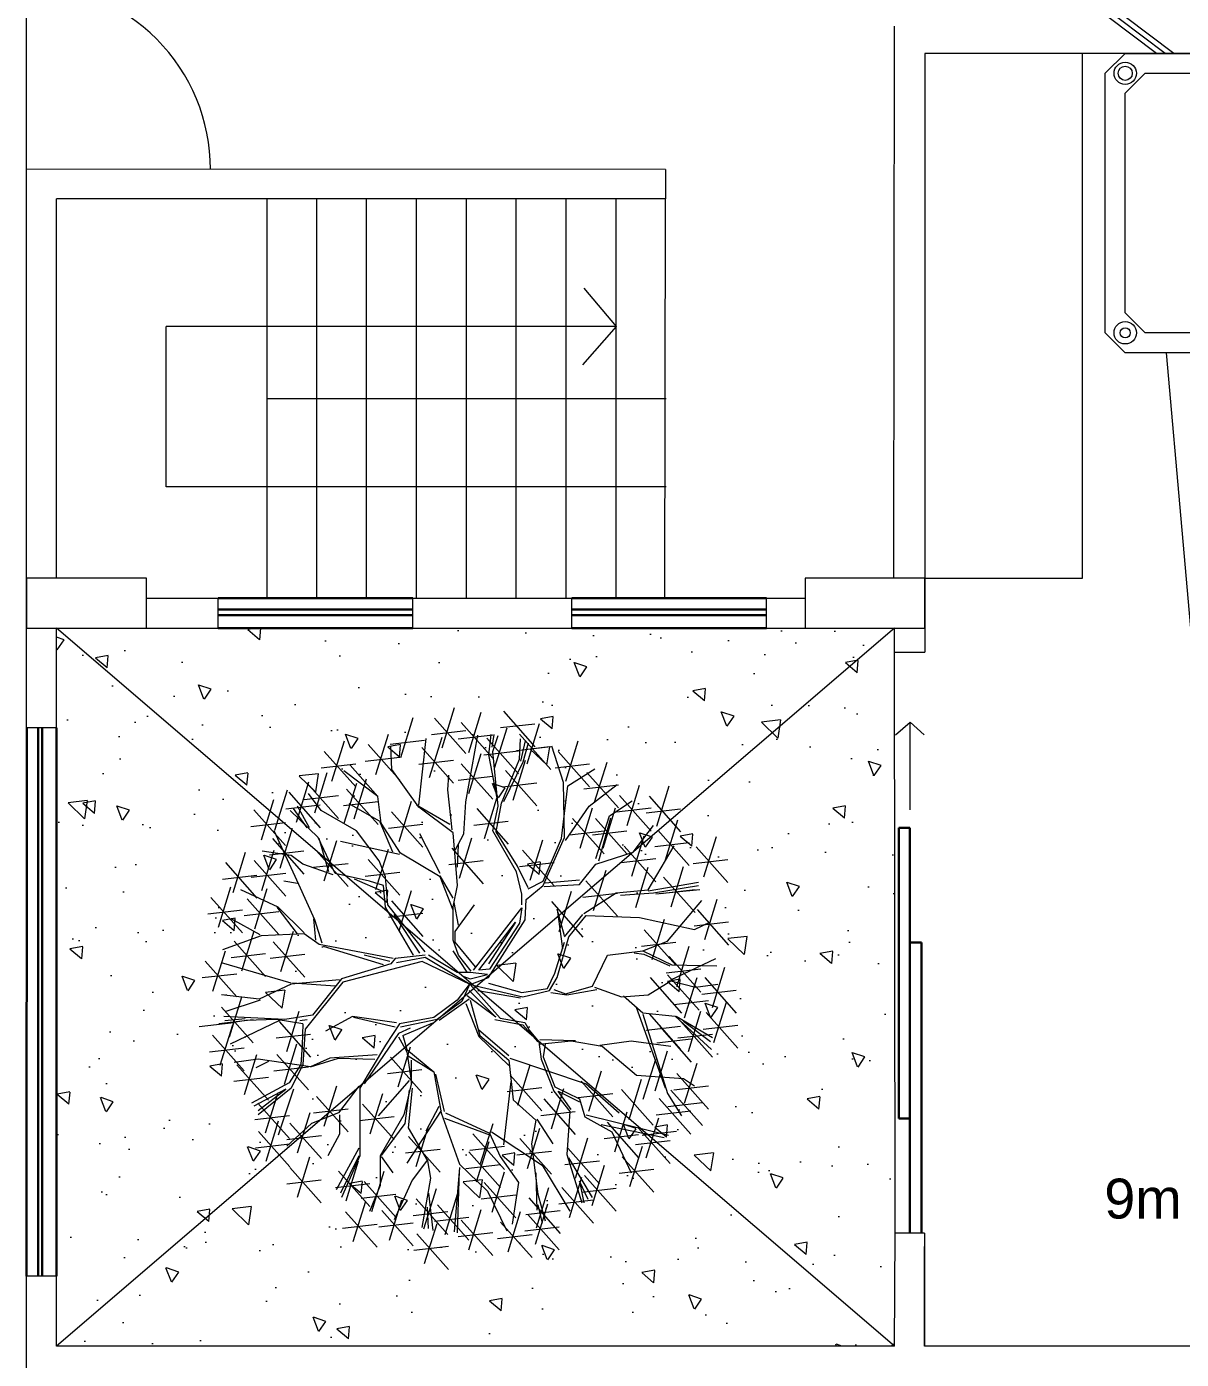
# Model space of a CAD drawing. Header units: metres. Extents: x -2 to 3328848, y -2 to 2725060.
# Drawn here: x 1662943 to 1663000.9, y 1362415.8 to 1362482.6 of the extents above; entities that cross this region are included whole.
import ezdxf

# ---------------------------------------------------------------- set-up
doc = ezdxf.new("R2010")
doc.units = ezdxf.units.M
doc.linetypes.add('DASHED', pattern=[70, 50, -20])
doc.layers.get('0').update_dxf_attribs({"color": 253, "lineweight": 0})
for name, color, linetype, lineweight in [('arbolesss', 253, 'Continuous', 0), ('escalera', 253, 'DASHED', 0), ('ICT_INTERNA', 170, 'Continuous', 0), ('ICT_TOMAS', 1, 'Continuous', 0), ('muebles', 253, 'Continuous', 0), ('NOFIJO', 253, 'Continuous', 0), ('PUERTAS', 253, 'Continuous', 0), ('ventanas', 253, 'Continuous', 30)]:
    doc.layers.add(name, color=color, linetype=linetype, lineweight=lineweight)
doc.styles.add('COTA', font='arial.ttf', dxfattribs={"height": 1})

# ---------------------------------------------------------------- blocks, each defined once
blk = doc.blocks.new('ARPLS027')
at = {"linetype": 'ByBlock'}
for p, q in [((-0.0928, 0.5485), (-0.0849, 0.4792)), ((0.0381, 0.5362), (-0.0331, 0.473)), ((0.0053, 0.5422), (0.0132, 0.473)), ((-0.1103, 0.5216), (-0.1814, 0.4583)), ((-0.1431, 0.5275), (-0.1351, 0.4583)), ((-0.0868, 0.5093), (-0.0788, 0.4401)), ((-0.0216, 0.5208), (0.059, 0.4959)), ((0.166, 0.5252), (0.0948, 0.4619)), ((0.1062, 0.5097), (0.1869, 0.4848)), ((0.1331, 0.5311), (0.1411, 0.4619)), ((-0.17, 0.5061), (-0.0894, 0.4812)), ((-0.0807, 0.3877), (-0.1282, 0.4864)), ((-0.054, 0.5034), (-0.1251, 0.4401)), ((-0.1137, 0.4879), (-0.0331, 0.463)), ((-0.0807, 0.4542), (-0.0873, 0.497)), ((-0.0807, 0.497), (-0.0767, 0.4564)), ((-0.0785, 0.3767), (-0.0723, 0.4992)), ((-0.0401, 0.4264), (-0.0635, 0.497)), ((-0.0379, 0.4283), (-0.0291, 0.5036)), ((-0.0057, 0.3639), (0.0352, 0.5036)), ((0.0456, 0.4844), (0.0535, 0.4152)), ((0.0889, 0.4242), (0.0608, 0.5014)), ((0.0911, 0.4264), (0.1233, 0.4842)), ((0.2357, 0.4959), (0.1645, 0.4327)), ((0.2029, 0.5019), (0.2108, 0.4327)), ((-0.1694, 0.473), (-0.2406, 0.4098)), ((-0.2292, 0.4576), (-0.1485, 0.4327)), ((-0.2023, 0.479), (-0.1943, 0.4098)), ((-0.1582, 0.4305), (-0.1648, 0.478)), ((-0.0785, 0.3939), (-0.0807, 0.4542)), ((0.0784, 0.4785), (0.0073, 0.4152)), ((0.0187, 0.463), (0.0993, 0.4381)), ((0.13, 0.4583), (0.138, 0.3891)), ((0.1467, 0.3899), (0.1811, 0.4648)), ((0.176, 0.4805), (0.2566, 0.4556)), ((-0.3029, 0.4298), (-0.3741, 0.3666)), ((-0.3358, 0.4358), (-0.3278, 0.3666)), ((-0.2461, 0.4307), (-0.3173, 0.3674)), ((-0.2789, 0.4366), (-0.271, 0.3674)), ((-0.2163, 0.3639), (-0.2697, 0.4305)), ((-0.2613, 0.4305), (-0.2182, 0.3749)), ((-0.2182, 0.3749), (-0.2525, 0.4392)), ((-0.2054, 0.3683), (-0.2463, 0.4436)), ((-0.1626, 0.4093), (-0.1754, 0.4349)), ((-0.1732, 0.3251), (-0.1582, 0.4305)), ((-0.0079, 0.3639), (-0.0379, 0.4283)), ((0.1629, 0.4523), (0.0917, 0.3891)), ((0.1031, 0.4369), (0.1838, 0.412)), ((0.2397, 0.4381), (0.1685, 0.3749)), ((0.2069, 0.4441), (0.2148, 0.3749)), ((0.3412, 0.4388), (0.27, 0.3756)), ((0.3083, 0.4448), (0.3163, 0.3756)), ((-0.3627, 0.4144), (-0.282, 0.3895)), ((-0.3058, 0.4152), (-0.2252, 0.3903)), ((0.0444, 0.406), (0.0524, 0.3368)), ((0.0933, 0.3383), (0.0889, 0.4242)), ((0.18, 0.4227), (0.2606, 0.3978)), ((0.284, 0.4018), (0.2128, 0.3385)), ((0.2498, 0.3639), (0.2586, 0.4221)), ((0.2512, 0.4078), (0.2591, 0.3385)), ((0.2815, 0.4234), (0.3621, 0.3985)), ((-0.2182, 0.3595), (-0.3106, 0.3899)), ((-0.1485, 0.3929), (-0.2197, 0.3296)), ((-0.2083, 0.3774), (-0.1276, 0.3525)), ((-0.1814, 0.3988), (-0.1734, 0.3296)), ((-0.0828, 0.3883), (-0.154, 0.3251)), ((-0.1157, 0.3943), (-0.1077, 0.3251)), ((-0.0873, 0.3405), (-0.0785, 0.3939)), ((-0.0701, 0.3211), (-0.0785, 0.3767)), ((0.0772, 0.4), (0.0061, 0.3368)), ((0.0175, 0.3846), (0.0981, 0.3597)), ((0.0933, 0.3511), (0.1467, 0.3921)), ((0.0952, 0.3383), (0.1467, 0.3899)), ((0.192, 0.3489), (0.2995, 0.3983)), ((0.1942, 0.3511), (0.1983, 0.3789)), ((0.2243, 0.3863), (0.3049, 0.3615)), ((0.3009, 0.3965), (0.3815, 0.3716)), ((0.3437, 0.3749), (0.3517, 0.3057)), ((-0.375, 0.3669), (-0.4462, 0.3037)), ((-0.4347, 0.3515), (-0.3541, 0.3266)), ((-0.4079, 0.3729), (-0.3999, 0.3037)), ((-0.2861, 0.3666), (-0.3573, 0.3034)), ((-0.3458, 0.3512), (-0.2652, 0.3263)), ((-0.2869, 0.3233), (-0.3322, 0.3727)), ((-0.3189, 0.3726), (-0.311, 0.3034)), ((-0.1688, 0.3405), (-0.2163, 0.3639)), ((-0.1688, 0.3445), (-0.2054, 0.3683)), ((-0.1426, 0.3729), (-0.0619, 0.348)), ((-0.012, 0.2758), (-0.0057, 0.3617)), ((0.0008, 0.2673), (-0.0079, 0.3639)), ((0.1211, 0.3167), (0.192, 0.3489)), ((0.2326, 0.3405), (0.2498, 0.3639)), ((0.2864, 0.3101), (0.3401, 0.3661)), ((0.3766, 0.3689), (0.3054, 0.3057)), ((0.3057, 0.3317), (0.3445, 0.3595)), ((0.3057, 0.3273), (0.3489, 0.3511)), ((0.3169, 0.3535), (0.3975, 0.3286)), ((-0.2657, 0.2695), (-0.2869, 0.3233)), ((-0.156, 0.2867), (-0.1732, 0.3251)), ((-0.1732, 0.3251), (-0.156, 0.2695)), ((-0.1304, 0.3423), (-0.1688, 0.3445)), ((-0.0979, 0.3361), (-0.1688, 0.3405)), ((-0.0873, 0.3405), (-0.1304, 0.3423)), ((-0.0036, 0.2608), (-0.0979, 0.3361)), ((-0.0807, 0.3467), (-0.0785, 0.3317)), ((0.003, 0.263), (-0.0701, 0.3211)), ((0.0718, 0.3079), (0.0933, 0.3383)), ((0.2114, 0.2801), (0.2326, 0.3405)), ((0.3952, 0.3323), (0.3241, 0.2691)), ((0.3401, 0.3039), (0.3745, 0.3295)), ((0.3624, 0.3383), (0.3704, 0.2691)), ((-0.2327, 0.3132), (-0.3038, 0.2499)), ((-0.2924, 0.2977), (-0.2117, 0.2728)), ((-0.2655, 0.3191), (-0.2575, 0.2499)), ((-0.0723, 0.2414), (-0.1023, 0.2951)), ((0.0308, 0.1792), (0.0674, 0.2995)), ((0.0436, 0.1598), (0.0718, 0.3079)), ((0.074, 0.3017), (0.1211, 0.3167)), ((0.0802, 0.3145), (0.1233, 0.3189)), ((0.2591, 0.3132), (0.1879, 0.2499)), ((0.1994, 0.2977), (0.28, 0.2728)), ((0.2136, 0.2758), (0.2864, 0.3101)), ((0.2176, 0.2889), (0.2842, 0.3079)), ((0.2263, 0.3191), (0.2342, 0.2499)), ((0.2995, 0.233), (0.3401, 0.3039)), ((0.3355, 0.3169), (0.4162, 0.292)), ((0.4587, 0.2977), (0.3875, 0.2345)), ((0.4259, 0.3037), (0.4338, 0.2345)), ((-0.3825, 0.2693), (-0.4536, 0.2061)), ((-0.3366, 0.2286), (-0.4203, 0.2736)), ((-0.4153, 0.2753), (-0.4074, 0.2061)), ((-0.3085, 0.2673), (-0.3516, 0.2908)), ((-0.2697, 0.2673), (-0.3085, 0.2673)), ((-0.2119, 0.2286), (-0.2657, 0.2695)), ((-0.156, 0.2695), (-0.1582, 0.1964)), ((-0.1494, 0.192), (-0.156, 0.2867)), ((0.1983, 0.207), (0.2136, 0.2758)), ((0.399, 0.2823), (0.4796, 0.2574)), ((-0.4639, 0.255), (-0.5351, 0.1917)), ((-0.4968, 0.2609), (-0.4888, 0.1917)), ((-0.4422, 0.2539), (-0.3616, 0.229)), ((-0.3516, 0.2264), (-0.4353, 0.263)), ((-0.3516, 0.2286), (-0.4265, 0.2652)), ((-0.0851, 0.1532), (-0.0723, 0.2414)), ((0.0374, 0.1017), (-0.0036, 0.2608)), ((0.033, 0.1642), (0.003, 0.263)), ((0.2523, 0.147), (0.2781, 0.2653)), ((0.383, 0.2531), (0.3118, 0.1899)), ((0.3146, 0.2577), (0.3952, 0.2328)), ((0.3168, 0.1836), (0.3533, 0.2481)), ((0.3501, 0.2591), (0.3581, 0.1899)), ((0.3683, 0.1901), (0.4198, 0.2588)), ((0.3683, 0.1901), (0.4307, 0.2459)), ((-0.5237, 0.2395), (-0.443, 0.2146)), ((-0.4036, 0.2177), (-0.4748, 0.1545)), ((-0.4365, 0.2237), (-0.4285, 0.1545)), ((-0.2163, 0.2264), (-0.3516, 0.2264)), ((-0.2481, 0.221), (-0.3193, 0.1578)), ((-0.2809, 0.227), (-0.273, 0.1578)), ((-0.1304, 0.1748), (-0.2163, 0.2264)), ((-0.1066, 0.1492), (-0.2075, 0.218)), ((-0.0939, 0.1554), (-0.0745, 0.2392)), ((0.0374, 0.1664), (0.0502, 0.218)), ((0.1771, 0.1792), (0.2026, 0.2374)), ((0.2088, 0.2156), (0.2168, 0.1463)), ((0.2392, 0.1876), (0.2995, 0.233)), ((0.3233, 0.2377), (0.4039, 0.2128)), ((0.4393, 0.2156), (0.4473, 0.1463)), ((-0.494, 0.1887), (-0.486, 0.1195)), ((-0.4633, 0.2023), (-0.3827, 0.1774)), ((-0.4115, 0.1858), (-0.4631, 0.207)), ((-0.3078, 0.2056), (-0.2272, 0.1807)), ((-0.201, 0.1276), (-0.2719, 0.1898)), ((0.2417, 0.2096), (0.1705, 0.1463)), ((0.182, 0.1941), (0.2626, 0.1692)), ((0.1898, 0.1792), (0.1983, 0.207)), ((0.207, 0.1748), (0.2392, 0.1876)), ((0.3147, 0.1836), (0.3683, 0.1901)), ((0.4722, 0.2096), (0.401, 0.1463)), ((0.4124, 0.1941), (0.4931, 0.1692)), ((-0.4611, 0.1827), (-0.5323, 0.1195)), ((-0.5208, 0.1673), (-0.4402, 0.1424)), ((-0.3516, 0.1858), (-0.4115, 0.1858)), ((-0.3534, 0.1836), (-0.3856, 0.16)), ((-0.2697, 0.1382), (-0.3516, 0.1858)), ((-0.2868, 0.1363), (-0.3513, 0.1836)), ((-0.154, 0.1653), (-0.2252, 0.102)), ((-0.1869, 0.1712), (-0.1789, 0.102)), ((-0.0873, 0.147), (-0.1304, 0.1748)), ((0.0436, 0.1554), (0.033, 0.1642)), ((0.0502, 0.1189), (0.1467, 0.1748)), ((0.0568, 0.0955), (0.1511, 0.1704)), ((0.1591, 0.1633), (0.0879, 0.1)), ((0.1262, 0.1692), (0.1342, 0.1)), ((0.1467, 0.1748), (0.1898, 0.1792)), ((0.1511, 0.1704), (0.207, 0.1748)), ((0.2545, 0.1449), (0.3147, 0.1836)), ((0.2566, 0.16), (0.3168, 0.1857)), ((0.3378, 0.1633), (0.2666, 0.1)), ((0.3049, 0.1692), (0.3129, 0.1)), ((0.3468, 0.1084), (0.4221, 0.1621)), ((0.4221, 0.1621), (0.4692, 0.1642)), ((0.4731, 0.1658), (0.481, 0.0966)), ((-0.4007, 0.1213), (-0.4802, 0.1579)), ((-0.3461, 0.1349), (-0.3382, 0.0657)), ((-0.2203, 0.1277), (-0.2868, 0.1363)), ((-0.2054, 0.1232), (-0.2697, 0.1382)), ((-0.2137, 0.1498), (-0.1331, 0.1249)), ((-0.1132, 0.1492), (-0.1432, 0.132)), ((-0.111, 0.1404), (-0.1388, 0.132)), ((-0.111, 0.1404), (-0.0851, 0.0805)), ((-0.0957, 0.1254), (-0.1066, 0.1492)), ((-0.0785, 0.0717), (-0.0939, 0.1448)), ((-0.0745, 0.0783), (-0.0873, 0.147)), ((0.0458, 0.0955), (0.0352, 0.1532)), ((0.0502, 0.0955), (0.0436, 0.1554)), ((0.0546, 0.1061), (0.1317, 0.1576)), ((0.0993, 0.1478), (0.18, 0.1229)), ((0.2072, 0.0654), (0.2545, 0.1449)), ((0.278, 0.1478), (0.3587, 0.1229)), ((0.4462, 0.1444), (0.5268, 0.1195)), ((-0.5082, 0.1122), (-0.5794, 0.0489)), ((-0.541, 0.1181), (-0.5331, 0.0489)), ((-0.4382, 0.1135), (-0.5094, 0.0502)), ((-0.4711, 0.1195), (-0.4631, 0.0502)), ((-0.3599, 0.0911), (-0.4007, 0.1213)), ((-0.3133, 0.1289), (-0.3845, 0.0657)), ((-0.373, 0.1135), (-0.2924, 0.0886)), ((-0.2611, 0.0632), (-0.3664, 0.132)), ((-0.2954, 0.1298), (-0.362, 0.0911)), ((-0.216, 0.1213), (-0.2954, 0.1298)), ((-0.1602, 0.1234), (-0.2096, 0.1234)), ((-0.1432, 0.132), (-0.2054, 0.1232)), ((-0.1388, 0.132), (-0.1838, 0.0783)), ((-0.1516, 0.1298), (-0.1838, 0.0783)), ((0.2953, 0.0396), (0.3468, 0.1084)), ((0.3124, 0.0461), (0.3511, 0.1127)), ((0.3511, 0.1084), (0.4843, 0.0934)), ((0.4333, 0.108), (0.4413, 0.0388)), ((-0.5679, 0.0967), (-0.4873, 0.0718)), ((-0.4265, 0.089), (-0.5017, 0.0804)), ((-0.4979, 0.098), (-0.4173, 0.0731)), ((-0.4974, 0.089), (-0.4545, 0.0911)), ((-0.3965, 0.0848), (-0.4953, 0.102)), ((-0.362, 0.0911), (-0.3965, 0.0848)), ((-0.3019, 0.0934), (-0.2525, 0.0676)), ((-0.0082, 0.0053), (0.0374, 0.1017)), ((-0.0082, 0.0053), (0.0458, 0.0955)), ((0.0158, 0.0311), (0.0502, 0.0889)), ((0.2136, 0.0654), (0.2932, 0.1062)), ((0.4662, 0.102), (0.395, 0.0388)), ((0.4064, 0.0866), (0.4871, 0.0617)), ((0.4927, 0.083), (0.5007, 0.0138)), ((-0.4497, 0.0711), (-0.5208, 0.0079)), ((-0.5094, 0.0557), (-0.4288, 0.0308)), ((-0.4825, 0.0771), (-0.4746, 0.0079)), ((-0.2657, 0.0633), (-0.3688, 0.0267)), ((-0.2761, 0.0568), (-0.3105, -0.0356)), ((-0.2654, 0.0547), (-0.3063, -0.0335)), ((-0.1838, 0.0783), (-0.2657, 0.0633)), ((-0.2632, 0.0568), (-0.188, 0.074)), ((-0.0377, 0.0074), (-0.0807, 0.0676)), ((-0.0423, 0.0223), (-0.0785, 0.0717)), ((-0.0401, 0.0311), (-0.0745, 0.0783)), ((0.1406, 0.0396), (0.2072, 0.0654)), ((0.1642, 0.0396), (0.2094, 0.0654)), ((0.5255, 0.0771), (0.4544, 0.0138)), ((0.4658, 0.0616), (0.5465, 0.0367)), ((-0.5134, 0.0293), (-0.5054, -0.0399)), ((-0.506, 0.031), (-0.3814, 0.0268)), ((-0.3749, 0.0268), (-0.5039, 0.0375)), ((-0.0057, 0.0051), (-0.0401, 0.0311)), ((0.0158, 0.0051), (0.0158, 0.0311)), ((0.016, 0.0117), (0.059, 0.0396)), ((0.0181, 0.0031), (0.0504, 0.0289)), ((0.0267, -0.0055), (0.0761, 0.0354)), ((0.0504, 0.0289), (0.0805, 0.0396)), ((0.0761, 0.0354), (0.0977, 0.0354)), ((0.0805, 0.0396), (0.1471, 0.0396)), ((0.0977, 0.0354), (0.1513, -0.0034)), ((0.1105, 0.0289), (0.1556, 0.0375)), ((0.1471, 0.0396), (0.19, 0.031)), ((0.19, 0.031), (0.2953, 0.0396)), ((0.2646, 0.0423), (0.1934, -0.021)), ((0.2049, 0.0268), (0.2855, 0.0019)), ((0.2266, 0.031), (0.2716, 0.0289)), ((0.2317, 0.0482), (0.2397, -0.021)), ((0.2609, 0.0354), (0.2932, 0.0182)), ((0.3017, 0.0417), (0.3813, 0.0504)), ((0.3813, 0.0504), (0.4112, 0.0482)), ((0.401, 0.0293), (0.4089, -0.0399)), ((0.4836, 0.0293), (0.4916, -0.0399)), ((-0.4805, 0.0233), (-0.5517, -0.0399)), ((-0.5403, 0.0079), (-0.4596, -0.017)), ((-0.3688, 0.0267), (-0.4225, -0.0293)), ((-0.3441, 0.0079), (-0.4153, -0.0553)), ((-0.377, 0.0139), (-0.369, -0.0553)), ((-0.3407, 0.0059), (-0.3327, -0.0633)), ((-0.0463, 0.0138), (-0.1129, -0.0119)), ((-0.0398, 0.0052), (-0.1108, -0.0141)), ((-0.0082, 0.0053), (-0.0763, -0.0549)), ((-0.0742, -0.0463), (-0.0313, 0.0117)), ((-0.0206, 0.0074), (-0.0742, -0.0463)), ((-0.0057, 0.0051), (-0.0423, 0.0223)), ((-0.0082, 0.0053), (-0.0334, -0.1001)), ((-0.0082, 0.0053), (0.0052, -0.0315)), ((0.0074, 0.0179), (0.003, 0.0051)), ((0.003, 0.0051), (0.0114, -0.0293)), ((0.0114, -0.0293), (0.0158, 0.0051)), ((0.2932, 0.0182), (0.3576, 0.0138)), ((0.3576, 0.0138), (0.4908, -0.0098)), ((0.4338, 0.0233), (0.3626, -0.0399)), ((0.3741, 0.0079), (0.4547, -0.017)), ((0.5164, 0.0233), (0.4453, -0.0399)), ((0.4567, 0.0079), (0.5374, -0.017)), ((-0.405, -0.0229), (-0.4762, -0.0862)), ((-0.4379, -0.0169), (-0.4299, -0.0862)), ((-0.4039, -0.0075), (-0.3232, -0.0324)), ((-0.3078, -0.0001), (-0.379, -0.0633)), ((-0.3675, -0.0155), (-0.2869, -0.0404)), ((-0.1129, -0.0119), (-0.1709, -0.0721)), ((-0.1108, -0.0141), (-0.1602, -0.0721)), ((-0.1516, -0.0721), (-0.0999, -0.0119)), ((-0.0206, -0.0098), (-0.0355, -0.0957)), ((0.0202, -0.0015), (0.1449, -0.098)), ((0.0224, -0.0337), (0.0202, -0.0121)), ((0.0202, -0.0121), (0.1167, -0.0852)), ((0.3439, -0.0077), (0.2727, -0.0709)), ((0.2841, -0.0231), (0.3648, -0.048)), ((0.311, -0.0017), (0.319, -0.0709)), ((0.4519, -0.0223), (0.4599, -0.0915)), ((-0.5174, -0.0494), (-0.5094, -0.1186)), ((-0.4225, -0.0293), (-0.5018, -0.068)), ((-0.4647, -0.0384), (-0.3841, -0.0632)), ((-0.304, -0.0377), (-0.3707, -0.1388)), ((-0.3063, -0.0335), (-0.3534, -0.0549)), ((-0.0785, -0.0442), (-0.0892, -0.1001)), ((-0.0055, -0.0312), (-0.0248, -0.098)), ((0.0052, -0.0315), (0.1211, -0.1046)), ((0.1145, -0.0936), (0.0224, -0.0337)), ((0.1167, -0.0852), (0.033, -0.0315)), ((0.2176, -0.0874), (0.2995, -0.0399)), ((0.2286, -0.0896), (0.2973, -0.0465)), ((0.2973, -0.0465), (0.3551, -0.0571)), ((0.2995, -0.0399), (0.3489, -0.0508)), ((0.3489, -0.0508), (0.4582, -0.0399)), ((0.452, -0.0315), (0.3617, -0.0487)), ((0.4848, -0.0283), (0.4136, -0.0915)), ((0.425, -0.0437), (0.5057, -0.0686)), ((0.4926, -0.0358), (0.452, -0.0315)), ((0.4582, -0.0399), (0.4907, -0.0508)), ((0.4926, -0.0421), (0.467, -0.038)), ((-0.4845, -0.0553), (-0.5557, -0.1186)), ((-0.5442, -0.0708), (-0.4636, -0.0957)), ((-0.4051, -0.0915), (-0.4888, -0.0785)), ((-0.3534, -0.0549), (-0.4051, -0.0915)), ((-0.2031, -0.0764), (-0.3299, -0.0614)), ((-0.1903, -0.0747), (-0.2615, -0.138)), ((-0.1602, -0.0721), (-0.2396, -0.0807)), ((-0.2232, -0.0688), (-0.2152, -0.138)), ((-0.1558, -0.0743), (-0.2075, -0.2268)), ((-0.0763, -0.0549), (-0.0849, -0.1043)), ((0.4204, -0.0653), (0.3492, -0.1285)), ((0.3551, -0.0571), (0.4432, -0.0936)), ((0.437, -0.1002), (0.3573, -0.0615)), ((0.3875, -0.0593), (0.3955, -0.1285)), ((0.539, -0.0611), (0.4678, -0.1244)), ((0.5062, -0.0551), (0.5141, -0.1244)), ((-0.5019, -0.104), (-0.4939, -0.1732)), ((-0.4691, -0.106), (-0.4611, -0.1752)), ((-0.3173, -0.0942), (-0.3884, -0.1574)), ((-0.3501, -0.0882), (-0.3422, -0.1574)), ((-0.2396, -0.0807), (-0.2804, -0.1259)), ((-0.2501, -0.0902), (-0.1694, -0.1151)), ((-0.0892, -0.1001), (-0.1236, -0.1302)), ((-0.0849, -0.1043), (-0.0999, -0.1129)), ((-0.0334, -0.1001), (-0.0206, -0.1537)), ((-0.0248, -0.098), (-0.0162, -0.1495)), ((0.1449, -0.098), (0.1145, -0.0936)), ((0.1211, -0.1046), (0.1621, -0.1068)), ((0.1511, -0.098), (0.1727, -0.098)), ((0.1621, -0.1068), (0.1898, -0.1412)), ((0.1727, -0.098), (0.2176, -0.0874)), ((0.1855, -0.1108), (0.2286, -0.0896)), ((0.2606, -0.0996), (0.1894, -0.1629)), ((0.2278, -0.0937), (0.2357, -0.1629)), ((0.3607, -0.0807), (0.4413, -0.1056)), ((0.4933, -0.0933), (0.4221, -0.1565)), ((0.4754, -0.1108), (0.437, -0.1002)), ((0.4798, -0.1046), (0.4392, -0.0958)), ((0.4432, -0.0936), (0.4841, -0.0958)), ((0.4604, -0.0873), (0.4684, -0.1565)), ((-0.4691, -0.1099), (-0.5402, -0.1732)), ((-0.5288, -0.1254), (-0.4482, -0.1503)), ((-0.4362, -0.1119), (-0.5074, -0.1752)), ((-0.4959, -0.1274), (-0.4153, -0.1523)), ((-0.4501, -0.1302), (-0.4867, -0.1388)), ((-0.4287, -0.1302), (-0.4823, -0.1451)), ((-0.3856, -0.1259), (-0.4609, -0.128)), ((-0.3277, -0.1173), (-0.4287, -0.1302)), ((-0.377, -0.1096), (-0.2964, -0.1345)), ((-0.2804, -0.1259), (-0.3277, -0.1173)), ((-0.2783, -0.128), (-0.3277, -0.1602)), ((-0.1236, -0.1323), (-0.1579, -0.1366)), ((-0.1279, -0.1323), (-0.1215, -0.1968)), ((-0.0999, -0.1129), (-0.1236, -0.1323)), ((0.1833, -0.1108), (0.1983, -0.1412)), ((0.2009, -0.1151), (0.2815, -0.14)), ((0.4336, -0.1087), (0.5142, -0.1336)), ((-0.3707, -0.1388), (-0.463, -0.1946)), ((-0.2379, -0.142), (-0.3091, -0.2053)), ((-0.2976, -0.1575), (-0.217, -0.1824)), ((-0.2707, -0.1361), (-0.2628, -0.2053)), ((-0.1579, -0.1366), (-0.2224, -0.1623)), ((-0.1537, -0.1409), (-0.2138, -0.1646)), ((-0.1279, -0.1451), (-0.1537, -0.1409)), ((-0.1215, -0.2054), (-0.1194, -0.1344)), ((-0.0248, -0.156), (-0.0291, -0.1882)), ((-0.0206, -0.1537), (0.0053, -0.1688)), ((-0.0162, -0.1495), (0.0139, -0.1646)), ((0.1576, -0.1574), (0.0864, -0.2206)), ((0.1879, -0.143), (0.1921, -0.214)), ((0.1898, -0.1412), (0.2864, -0.184)), ((0.2008, -0.214), (0.1943, -0.1451)), ((0.1983, -0.1412), (0.2842, -0.1774)), ((0.396, -0.1818), (0.4692, -0.1584)), ((-0.4153, -0.1783), (-0.4865, -0.2416)), ((-0.4482, -0.1723), (-0.4402, -0.2416)), ((-0.3695, -0.1843), (-0.3616, -0.2535)), ((-0.2224, -0.1623), (-0.2632, -0.1946)), ((-0.259, -0.1968), (-0.2224, -0.1709)), ((-0.2224, -0.1709), (-0.2439, -0.214)), ((-0.2138, -0.1646), (-0.2374, -0.214)), ((-0.0183, -0.1623), (-0.0269, -0.186)), ((-0.0269, -0.186), (-0.012, -0.2398)), ((0.0053, -0.1688), (0.087, -0.1925)), ((0.0139, -0.1646), (0.0761, -0.1839)), ((0.1427, -0.1688), (0.0633, -0.1796)), ((0.087, -0.1839), (0.132, -0.2205)), ((0.0891, -0.1839), (0.1427, -0.1688)), ((0.0978, -0.1728), (0.1785, -0.1977)), ((0.2802, -0.186), (0.349, -0.2333)), ((0.2842, -0.1774), (0.3895, -0.1906)), ((0.2864, -0.184), (0.396, -0.1818)), ((0.4587, -0.1709), (0.3875, -0.2341)), ((0.399, -0.1863), (0.4796, -0.2112)), ((0.4259, -0.1649), (0.4338, -0.2341)), ((-0.4751, -0.1938), (-0.3944, -0.2187)), ((-0.3492, -0.1882), (-0.4459, -0.2182)), ((-0.435, -0.2398), (-0.3557, -0.1925)), ((-0.3367, -0.1903), (-0.4079, -0.2535)), ((-0.3964, -0.2057), (-0.3158, -0.2306)), ((-0.2632, -0.1946), (-0.3492, -0.1882)), ((-0.2351, -0.2112), (-0.2272, -0.2804)), ((-0.1215, -0.1968), (-0.1322, -0.2591)), ((-0.0291, -0.1882), (-0.0183, -0.2483)), ((0.087, -0.1925), (0.1299, -0.2268)), ((0.3243, -0.1997), (0.2531, -0.263)), ((0.2915, -0.1938), (0.2994, -0.263)), ((0.3895, -0.1906), (0.4238, -0.2443)), ((-0.3915, -0.2237), (-0.4627, -0.2869)), ((-0.4512, -0.2391), (-0.3706, -0.264)), ((-0.4028, -0.214), (-0.4459, -0.2226)), ((-0.4394, -0.2312), (-0.4028, -0.214)), ((-0.4244, -0.2177), (-0.4164, -0.2869)), ((-0.2697, -0.2268), (-0.3105, -0.3924)), ((-0.274, -0.2247), (-0.304, -0.2785)), ((-0.2374, -0.214), (-0.274, -0.2247)), ((-0.2023, -0.2172), (-0.2735, -0.2804)), ((-0.2075, -0.2268), (-0.2654, -0.2934)), ((-0.262, -0.2326), (-0.1814, -0.2575)), ((-0.012, -0.2398), (0.0504, -0.2699)), ((0.1299, -0.2268), (0.1255, -0.3342)), ((0.1994, -0.2266), (0.1282, -0.2899)), ((0.1341, -0.2226), (0.1749, -0.2871)), ((0.1665, -0.2206), (0.1745, -0.2899)), ((0.1921, -0.214), (0.2329, -0.2462)), ((0.2646, -0.2152), (0.3452, -0.2401)), ((0.2915, -0.2396), (0.2994, -0.3088)), ((0.4164, -0.2286), (0.3452, -0.2919)), ((0.349, -0.2333), (0.392, -0.2892)), ((0.3836, -0.2226), (0.3915, -0.2919)), ((-0.3173, -0.263), (-0.3093, -0.3322)), ((-0.2891, -0.2569), (-0.3148, -0.3837)), ((-0.1322, -0.2591), (-0.1902, -0.3279)), ((-0.1301, -0.2548), (-0.1215, -0.3171)), ((-0.0141, -0.244), (-0.0334, -0.2978)), ((0.1397, -0.2421), (0.2203, -0.267)), ((0.2329, -0.2462), (0.2566, -0.3214)), ((0.2394, -0.2526), (0.3254, -0.2762)), ((0.2438, -0.2462), (0.3296, -0.2741)), ((0.3243, -0.2455), (0.2531, -0.3088)), ((0.2646, -0.261), (0.3452, -0.2859)), ((0.3567, -0.2441), (0.4373, -0.2689)), ((-0.3865, -0.2933), (-0.3785, -0.3626)), ((-0.304, -0.2785), (-0.3856, -0.3171)), ((-0.2844, -0.2689), (-0.3556, -0.3322)), ((-0.3441, -0.2844), (-0.2635, -0.3093)), ((0.0504, -0.2699), (0.059, -0.3407)), ((0.1749, -0.2871), (0.1814, -0.3515)), ((0.3296, -0.2741), (0.3597, -0.3193)), ((0.3373, -0.2879), (0.3452, -0.3571)), ((-0.3536, -0.2993), (-0.4248, -0.3626)), ((-0.4133, -0.3148), (-0.3327, -0.3397)), ((-0.2192, -0.2978), (-0.2904, -0.3611)), ((-0.2789, -0.3133), (-0.1983, -0.3382)), ((-0.1215, -0.3171), (-0.1322, -0.3966)), ((-0.0313, -0.302), (-0.0656, -0.3407)), ((-0.0334, -0.2978), (-0.0291, -0.3515)), ((0.1707, -0.2957), (0.1749, -0.3623)), ((0.2686, -0.3033), (0.1974, -0.3665)), ((0.2088, -0.3187), (0.2895, -0.3436)), ((0.2357, -0.2973), (0.2437, -0.3665)), ((0.3701, -0.2938), (0.2989, -0.3571)), ((0.3104, -0.3093), (0.391, -0.3342)), ((-0.2964, -0.3322), (-0.3675, -0.3954)), ((-0.3292, -0.3262), (-0.3213, -0.3954)), ((-0.3101, -0.339), (-0.3021, -0.4082)), ((-0.2386, -0.3416), (-0.158, -0.3665)), ((-0.0677, -0.3407), (-0.2267, -0.3901)), ((-0.216, -0.3859), (-0.0549, -0.3279)), ((-0.1902, -0.3279), (-0.1966, -0.4224)), ((-0.1003, -0.3471), (-0.0923, -0.4163)), ((-0.0656, -0.3407), (-0.0721, -0.4052)), ((0.0525, -0.3428), (0.0289, -0.3945)), ((0.1013, -0.3436), (0.0302, -0.4069)), ((0.059, -0.3407), (0.0311, -0.3987)), ((0.0547, -0.3235), (0.0525, -0.3428)), ((0.059, -0.3407), (0.0784, -0.3901)), ((0.0685, -0.3377), (0.0764, -0.4069)), ((0.1255, -0.3342), (0.1019, -0.4439)), ((0.1456, -0.3267), (0.2263, -0.3516)), ((0.2566, -0.3214), (0.3103, -0.3623)), ((0.3358, -0.3471), (0.3437, -0.4163)), ((-0.3561, -0.3476), (-0.2755, -0.3725)), ((-0.2369, -0.3734), (-0.3081, -0.4366)), ((-0.2698, -0.3674), (-0.2618, -0.4366)), ((-0.2217, -0.3651), (-0.1411, -0.3899)), ((-0.0674, -0.3531), (-0.1386, -0.4163)), ((-0.1256, -0.3685), (-0.1177, -0.4378)), ((0.0053, -0.3551), (-0.0659, -0.4183)), ((-0.0291, -0.3515), (-0.0011, -0.3966)), ((0.0416, -0.3591), (0.1222, -0.384)), ((0.1814, -0.4546), (0.1728, -0.3665)), ((0.1749, -0.3623), (0.19, -0.4525)), ((0.1793, -0.3515), (0.1965, -0.4525)), ((0.1814, -0.3515), (0.2695, -0.4031)), ((0.3009, -0.3705), (0.2298, -0.4338)), ((0.2681, -0.3646), (0.276, -0.4338)), ((0.3686, -0.3531), (0.2974, -0.4163)), ((0.3089, -0.3685), (0.3895, -0.3934)), ((-0.22, -0.3968), (-0.2912, -0.46)), ((-0.2267, -0.3901), (-0.2718, -0.4181)), ((-0.2529, -0.3908), (-0.2449, -0.46)), ((-0.0928, -0.3745), (-0.164, -0.4378)), ((0.0112, -0.3899), (-0.0599, -0.4532)), ((0.0476, -0.3934), (-0.0236, -0.4567)), ((-0.0011, -0.3966), (-0.0141, -0.446)), ((0.001, -0.3966), (0.0439, -0.4869)), ((0.0147, -0.3875), (0.0227, -0.4567)), ((0.0311, -0.3987), (0.0289, -0.489)), ((0.0784, -0.3901), (0.16, -0.459)), ((0.2069, -0.382), (0.1357, -0.4452)), ((0.1471, -0.3974), (0.2278, -0.4223)), ((0.174, -0.376), (0.182, -0.4452)), ((0.2412, -0.386), (0.3218, -0.4109)), ((-0.1869, -0.4089), (-0.258, -0.4721)), ((-0.2466, -0.4243), (-0.166, -0.4492)), ((-0.2197, -0.4029), (-0.2117, -0.4721)), ((-0.1966, -0.4224), (-0.2117, -0.4439)), ((-0.0828, -0.4168), (-0.154, -0.4801)), ((-0.0721, -0.4052), (-0.1386, -0.4783)), ((-0.1236, -0.4762), (-0.0828, -0.4224)), ((-0.1157, -0.4109), (-0.1077, -0.4801)), ((-0.0721, -0.4073), (-0.115, -0.4804)), ((-0.0754, -0.4243), (0.0053, -0.4492)), ((-0.0485, -0.4029), (-0.0405, -0.4721)), ((-0.0122, -0.4089), (0.0685, -0.4338)), ((-0.1426, -0.4323), (-0.0619, -0.4572)), ((-0.0141, -0.446), (-0.0076, -0.4912)), ((0.1416, -0.4492), (0.0705, -0.5124)), ((0.1019, -0.4439), (0.117, -0.4762)), ((0.1088, -0.4432), (0.1168, -0.5124)), ((0.2671, -0.4477), (0.1959, -0.5109)), ((0.2342, -0.4417), (0.2422, -0.5109)), ((-0.0648, -0.4678), (-0.136, -0.5311)), ((-0.0977, -0.4618), (-0.0897, -0.5311)), ((0.0053, -0.4646), (-0.0659, -0.5279)), ((-0.0545, -0.4801), (0.0262, -0.505)), ((-0.0276, -0.4587), (-0.0196, -0.5279)), ((0.0819, -0.4646), (0.1626, -0.4895)), ((0.2074, -0.4631), (0.288, -0.488)), ((-0.1246, -0.4832), (-0.0439, -0.5081))]:
    blk.add_line(p, q, dxfattribs=at)
blk = doc.blocks.new('RTR')
for p, q in [((-0.75, 0.4), (-0.65, 0.5)), ((-0.65, 0.5), (0.65, 0.5)), ((0.65, 0.5), (0.75, 0.4)), ((-0.75, -0.4), (-0.75, 0.4)), ((-0.65, 0.3), (-0.55, 0.4)), ((-0.55, 0.4), (0.55, 0.4)), ((0.55, 0.4), (0.65, 0.3)), ((0.75, 0.4), (0.75, -0.4)), ((-0.65, -0.3), (-0.65, 0.3)), ((0.65, 0.3), (0.65, -0.3)), ((-0.65, -0.3), (-0.55, -0.4)), ((0.65, -0.3), (0.55, -0.4)), ((-0.75, -0.4), (-0.65, -0.5)), ((0.55, -0.4), (-0.55, -0.4)), ((0.65, -0.5), (0.75, -0.4)), ((0.65, -0.5), (-0.65, -0.5))]:
    blk.add_line(p, q)
for centre, radius in [((-0.65, 0.4), 0.05), ((-0.65, 0.4), 0.025), ((0.65, 0.4), 0.0559), ((0.65, 0.4), 0.025), ((-0.65, -0.4), 0.0559), ((-0.65, -0.4), 0.0354), ((0.65, -0.4), 0.0559), ((0.65, -0.4), 0.025)]:
    blk.add_circle(centre, radius)

msp = doc.modelspace()

# ---------------------------------------------------------------- hatches: boundary and pattern name
at = {"ltscale": 0.02}
h = msp.add_hatch(dxfattribs=at)
h.set_pattern_fill('AR-CONC', color=254, scale=0.04, angle=90)
h.set_pattern_definition([(140, (1689530.517, 1346167.474), (0.6375634, 7.2873868), [0.762, -8.382]), (85, (1689530.517, 1346167.474), (-7.6422738, -1.4097369), [0.6096, -6.7056234]), (190.451445, (1689530.5704, 1346168.081), (-7.00471, 5.8776499), [0.6476004, -7.1236098]), (136.1842, (1689528.485, 1346167.474), (1.681693, 10.8431616), [1.143, -12.573]), (186.635558, (1689528.625, 1346168.377), (-9.897045, 9.4961654), [0.971401, -10.6854243]), (81.18415, (1689528.485, 1346167.474), (-9.897045, 9.4961654), [0.9143987, -10.0583893]), (111, (1689528.993, 1346168.49), (4.0906079, 6.0645757), [0.762, -8.382]), (56, (1689528.993, 1346168.49), (-7.3675186, 2.4720811), [0.6096, -6.7056]), (161.451445, (1689529.334, 1346168.995), (-3.2769108, 8.5366568), [0.6476004, -7.1235975]), (127.5, (1689530.5173, 1346167.4737), (-3.38220155, 0.12354413), [0, -6.62432, 0, -6.8072, 0, -6.731]), (97.5, (1689530.5173, 1346167.4737), (-4.007223, 2.6727865), [0, -3.88112, 0, -6.47192, 0, -2.5654]), (57.5, (1689530.5173, 1346165.208), (0.22914976, 5.4236238), [0, -2.54, 0, -7.9248, 0, -10.5156]), (47.5, (1689530.5173, 1346164.192), (-1.01705964, 5.92516726), [0, -3.302, 0, -5.26288, 0, -7.4676])])
h.paths.add_polyline_path([(1662944.522, 1362452.435), (1662944.522, 1362416.465), (1662965.51, 1362434.449)])
h.paths.add_polyline_path([(1662965.51, 1362434.449), (1662944.522, 1362416.465), (1662986.501, 1362416.46)])
h.paths.add_polyline_path([(1662965.51, 1362434.449), (1662986.501, 1362416.46), (1662986.538, 1362422.124), (1662986.502, 1362451.23), (1662986.501, 1362451.23), (1662986.501, 1362452.435)])
h.paths.add_polyline_path([(1662986.501, 1362452.435), (1662982.022, 1362452.435), (1662944.522, 1362452.435), (1662965.51, 1362434.449)])

# ---------------------------------------------------------------- linework, layer by layer
for p, q in [((1662943.022, 1362414.965), (1662943.022, 1362484.639)), ((1663008.203, 1362481.225), (1662988.022, 1362481.225)), ((1662975.031, 1362475.401), (1662943.022, 1362475.431)), ((1662944.522, 1362454.935), (1662944.522, 1362473.935)), ((1662949.022, 1362453.935), (1662982.022, 1362453.935)), ((1662944.522, 1362416.465), (1662944.522, 1362452.435)), ((1662944.522, 1362452.435), (1662986.501, 1362452.435)), ((1662986.546, 1362447.093), (1662987.286, 1362447.716)), ((1662987.286, 1362447.716), (1662987.992, 1362447.093))]:
    msp.add_line(p, q)
for p, q in [((1662986.46, 1362454.935), (1662986.501, 1362482.59)), ((1662988.022, 1362481.225), (1662988.022, 1362451.23)), ((1662975.028, 1362475.401), (1662975.028, 1362473.935)), ((1662975.028, 1362473.935), (1662944.522, 1362473.935)), ((1662952.618, 1362452.435), (1662952.618, 1362453.935)), ((1662962.365, 1362452.439), (1662962.365, 1362453.937)), ((1662970.342, 1362452.432), (1662970.342, 1362453.932)), ((1662980.09, 1362452.435), (1662980.09, 1362453.934)), ((1662986.501, 1362416.46), (1662944.522, 1362452.435)), ((1662986.501, 1362452.435), (1662944.522, 1362416.465)), ((1662986.501, 1362451.23), (1662986.501, 1362452.435)), ((1662986.538, 1362422.124), (1662986.501, 1362452.435)), ((1662986.494, 1362451.23), (1662988.022, 1362451.23)), ((1662987.286, 1362443.323), (1662987.286, 1362447.716)), ((1662986.501, 1362416.46), (1662986.538, 1362422.124)), ((1662988.001, 1362422.124), (1662986.538, 1362422.124)), ((1662988.001, 1362422.124), (1662988.001, 1362416.46)), ((1662988.001, 1362416.46), (1662988.001, 1362421.46)), ((1662986.501, 1362416.46), (1662944.522, 1362416.465)), ((1663142.971, 1362416.443), (1662988.001, 1362416.46))]:
    msp.add_line(p, q, dxfattribs=at)
at = {"ltscale": 0.015}
for p, q in [((1662944.523, 1362447.435), (1662943.022, 1362447.435)), ((1662944.523, 1362419.965), (1662943.022, 1362419.965))]:
    msp.add_line(p, q, dxfattribs=at)
at = {"layer": 'escalera'}
for p, q in [((1662955.052, 1362473.935), (1662955.052, 1362453.935)), ((1662957.552, 1362463.935), (1662957.552, 1362473.935)), ((1662960.052, 1362463.935), (1662960.052, 1362473.935)), ((1662962.552, 1362463.935), (1662962.552, 1362473.935)), ((1662965.052, 1362463.935), (1662965.052, 1362473.935)), ((1662967.552, 1362463.935), (1662967.552, 1362473.935)), ((1662970.052, 1362463.935), (1662970.052, 1362473.935)), ((1662972.552, 1362463.935), (1662972.552, 1362473.935)), ((1662974.986, 1362453.935), (1662975.028, 1362473.935)), ((1662970.937, 1362469.463), (1662972.552, 1362467.544)), ((1662950.004, 1362459.503), (1662950.004, 1362467.544)), ((1662972.552, 1362467.544), (1662950.004, 1362467.544)), ((1662972.552, 1362467.544), (1662970.861, 1362465.624)), ((1662955.052, 1362463.935), (1662975.052, 1362463.935)), ((1662957.552, 1362453.935), (1662957.552, 1362463.935)), ((1662960.052, 1362453.935), (1662960.052, 1362463.935)), ((1662962.552, 1362453.935), (1662962.552, 1362463.935)), ((1662965.052, 1362453.935), (1662965.052, 1362463.935)), ((1662967.552, 1362453.935), (1662967.552, 1362463.935)), ((1662970.052, 1362453.935), (1662970.052, 1362463.935)), ((1662972.552, 1362453.935), (1662972.552, 1362463.935)), ((1662975.052, 1362459.503), (1662950.004, 1362459.503))]:
    msp.add_line(p, q, dxfattribs=at)
at = {"layer": 'ICT_INTERNA', "ltscale": 0.015}
for points in [[(1662999.62, 1362481.225), (1662967.525, 1362505.42), (1662967.525, 1362514.683)], [(1663000.057, 1362481.225), (1662967.788, 1362505.552), (1662967.788, 1362514.683)], [(1663000.495, 1362481.225), (1662968.051, 1362505.683), (1662968.051, 1362514.683)]]:
    msp.add_lwpolyline(points, dxfattribs=at)
at = {"layer": 'ICT_TOMAS'}
msp.add_lwpolyline([(1663000.108, 1362466.225), (1663004.032, 1362421.811)], dxfattribs=at)
at = {"layer": 'muebles', "ltscale": 0.02}
for p, q in [((1662995.913, 1362454.935), (1662995.913, 1362481.225)), ((1662988.022, 1362454.935), (1662995.913, 1362454.935))]:
    msp.add_line(p, q, dxfattribs=at)
at = {"layer": 'NOFIJO', "ltscale": 0.02}
for points in [[(1662949.022, 1362452.435), (1662949.022, 1362454.935), (1662943.022, 1362454.935), (1662943.022, 1362452.435)], [(1662988.022, 1362452.435), (1662988.022, 1362454.935), (1662982.022, 1362454.935), (1662982.022, 1362452.435)]]:
    msp.add_lwpolyline(points, close=True, dxfattribs=at)
at = {"layer": 'PUERTAS'}
msp.add_arc((1662943.022, 1362475.431), 9.207, 359.94296, 90, dxfattribs=at)
at = {"layer": 'ventanas'}
for p, q in [((1662962.365, 1362453.937), (1662952.618, 1362453.935)), ((1662980.09, 1362453.934), (1662970.342, 1362453.932)), ((1662962.365, 1362453.371), (1662952.618, 1362453.371)), ((1662980.09, 1362453.367), (1662970.342, 1362453.367)), ((1662962.365, 1362453.078), (1662952.618, 1362453.078)), ((1662980.09, 1362453.074), (1662970.342, 1362453.074)), ((1662962.365, 1362452.437), (1662952.618, 1362452.435)), ((1662980.09, 1362452.434), (1662970.342, 1362452.432))]:
    msp.add_line(p, q, dxfattribs=at)
at = {"layer": 'ventanas', "ltscale": 0.2}
for p, q in [((1662943.026, 1362447.435), (1662943.022, 1362419.965)), ((1662943.596, 1362447.435), (1662943.596, 1362419.965)), ((1662943.796, 1362447.435), (1662943.796, 1362419.965)), ((1662944.523, 1362447.435), (1662944.523, 1362419.965))]:
    msp.add_line(p, q, dxfattribs=at)
at = {"layer": 'ventanas', "ltscale": 0.02}
for p, q in [((1662986.722, 1362427.868), (1662986.722, 1362442.424)), ((1662986.722, 1362442.424), (1662987.266, 1362442.424)), ((1662987.266, 1362427.868), (1662987.266, 1362442.424)), ((1662987.266, 1362422.124), (1662987.266, 1362436.674)), ((1662987.848, 1362436.674), (1662987.266, 1362436.674)), ((1662987.848, 1362436.674), (1662987.848, 1362422.124)), ((1662987.266, 1362427.868), (1662986.722, 1362427.868))]:
    msp.add_line(p, q, dxfattribs=at)

# ---------------------------------------------------------------- block references
at = {"layer": 'arbolesss', "xscale": 25, "yscale": 25, "zscale": 25, "rotation": 90}
msp.add_blockref('ARPLS027', (1662965.375, 1362434.79), dxfattribs=at)
at = {"layer": 'ICT_INTERNA', "xscale": 10, "yscale": 10, "zscale": 10, "rotation": 269.9999999999999}
msp.add_blockref('RTR', (1663002.058, 1362473.725), dxfattribs=at)

# ---------------------------------------------------------------- texts
at = {"layer": 'ICT_TOMAS', "ltscale": 0.015, "insert": (1662997.042, 1362424.853), "char_height": 2, "attachment_point": 1, "style": 'COTA'}
msp.add_mtext_dynamic_manual_height_columns('\\pxqc;9m', width=3.81057, gutter_width=4, heights=[1.343], dxfattribs=at)

doc.saveas('drawing.dxf')
